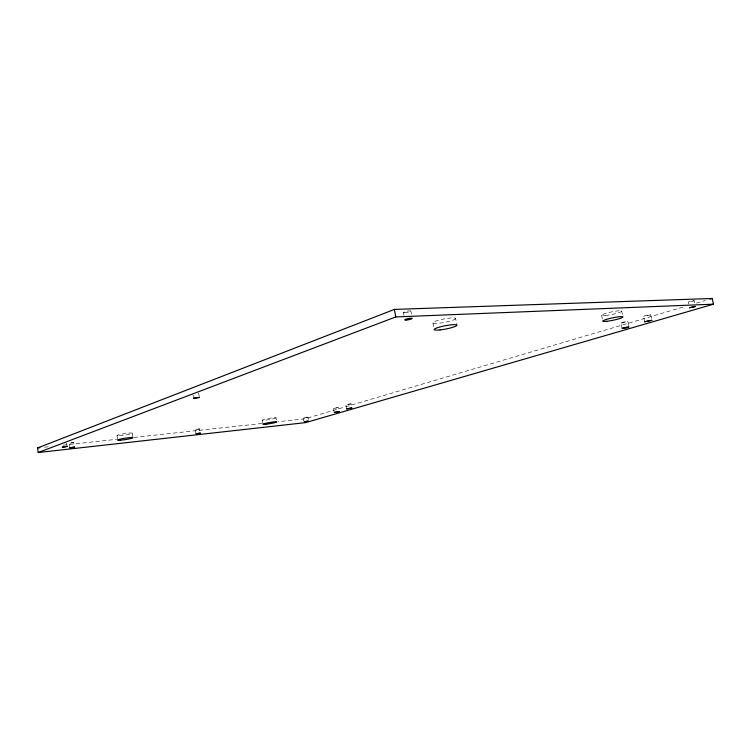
<?xml version="1.0" encoding="UTF-8"?>
<svg xmlns="http://www.w3.org/2000/svg" width="751" height="751" viewBox="0 0 751 751"><rect width="100%" height="100%" fill="white"/><g stroke="black" fill="none" stroke-linecap="round" stroke-linejoin="round"><path stroke-width="0.56" stroke-dasharray="3.75 2.82" d="M346.662 408.929L345.939 404.761L348.173 404.169L351.046 403.869L351.778 407.981M644.677 321.879L643.523 316.387L644.274 315.918L650.685 314.791L651.615 319.194M351.046 403.935L345.939 404.827M650.685 314.791L643.523 316.387M69.805 447.849L69.148 443.259L71.204 442.752L73.795 442.564L74.462 447.098M73.786 442.63L69.139 443.315M688.639 304.005L688.263 301.986L694.14 300.672L695.342 305.526M694.309 300.738L688.226 302.099M196.03 433.825L195.354 429.638L197.475 429.093L199.588 428.952L200.264 433.13M199.588 428.952L195.354 429.638M622.081 328.487L620.955 322.996L623.959 322.01L627.93 321.55L629.047 326.957M304.408 421.78C300.062 416.777 310.754 414.777 308.285 421.142M307.61 417.265L303.733 417.894M334.233 412.571L333.519 408.46L335.697 407.877L338.551 407.586L339.264 411.632M682.95 307.112L304.915 418.786L278.18 421.705M696.459 303.122L705.461 300.466M44.525 447.192L49.172 446.685M63.122 445.165L116.593 439.335M134.035 437.429L261.902 423.48M333.528 408.525L338.551 407.586M620.964 323.099L627.93 321.55M621.668 310.952L622.889 316.809M601.56 315.157L602.828 321.297M455.632 318.471A11.584 1.737 -10.9 0 1 438.828 323.24A11.584 1.737 -10.9 0 1 438.312 320.283A11.584 1.737 -10.9 0 1 455.632 318.471L456.908 325.192M432.895 322.892L434.153 329.605M410.863 311.083L411.445 314.228M403.456 312.538L404.029 315.683M276.039 417.866A6.937 0.629 -9.7 0 1 265.385 420.156A6.937 0.629 -9.7 0 1 266.22 418.908A6.937 0.629 -9.7 0 1 276.039 417.866L276.734 421.949M262.381 420.091L263.066 424.184M198.621 392.923L199.353 397.448M193.045 394.96L193.598 398.359M132.279 433.149L132.974 437.645M116.987 435.627L117.672 440.124M66.614 442.996L67.121 446.451M404.714 312.735A3.783 0.62 -10.7 0 0 410.806 311.261A3.783 0.62 -10.7 0 0 405.962 311.44A3.783 0.62 -10.7 0 0 404.714 312.735M119.54 435.74A7.763 0.751 -8.9 0 0 132.138 433.374A7.763 0.751 -8.9 0 0 122.206 434.04A7.763 0.751 -8.9 0 0 119.54 435.74M605.531 315.514A10.345 1.277 -11.9 0 0 621.687 311.29A10.345 1.277 -11.9 0 0 607.681 312.82A10.345 1.277 -11.9 0 0 605.531 315.514"/><path stroke-width="1.13" d="M37.55 447.953L394.388 309.421L712.211 298.476L713.45 304.183L305.573 422.625L38.207 452.524L37.55 447.953L39.878 447.699M38.207 452.524L395.768 316.931L713.45 304.183M709.958 299.133L712.211 298.476M394.388 309.421L395.768 316.931M346.671 408.873L351.778 407.981L346.671 408.873M644.696 321.766L651.849 320.301L644.696 321.766M62.38 447.164L67.121 446.451L62.38 447.164M69.815 447.793L74.462 447.098L69.815 447.793M689.502 307.732L695.548 306.483L689.502 307.732M193.692 398.255L199.353 397.448L193.692 398.255M196.105 433.759L200.264 433.13L196.105 433.759M622.307 328.234C626.372 329.06 635.083 324.685 622.307 328.234M304.521 421.715L308.285 421.142L304.521 421.715M334.402 412.421L339.264 411.689L334.402 412.421M406.066 320.048A3.783 0.591 -10.7 0 0 412.158 318.584A3.783 0.591 -10.7 0 0 407.314 318.781A3.783 0.591 -10.7 0 0 406.066 320.048M266.07 424.221A6.947 0.601 -9.7 0 0 276.734 421.949A6.947 0.601 -9.7 0 0 266.915 423.02A6.947 0.601 -9.7 0 0 266.07 424.221M120.226 440.217A7.763 0.713 -8.9 0 0 132.833 437.852A7.763 0.713 -8.9 0 0 122.901 438.565A7.763 0.713 -8.9 0 0 120.226 440.217M606.724 321.306A10.354 1.23 -11.8 0 0 622.908 317.138A10.354 1.23 -11.8 0 0 608.901 318.706A10.354 1.23 -11.8 0 0 606.724 321.306M440.077 329.896A11.594 1.662 -10.9 0 0 456.908 325.192A11.594 1.662 -10.9 0 0 439.588 327.06A11.594 1.662 -10.9 0 0 440.077 329.896"/></g></svg>
